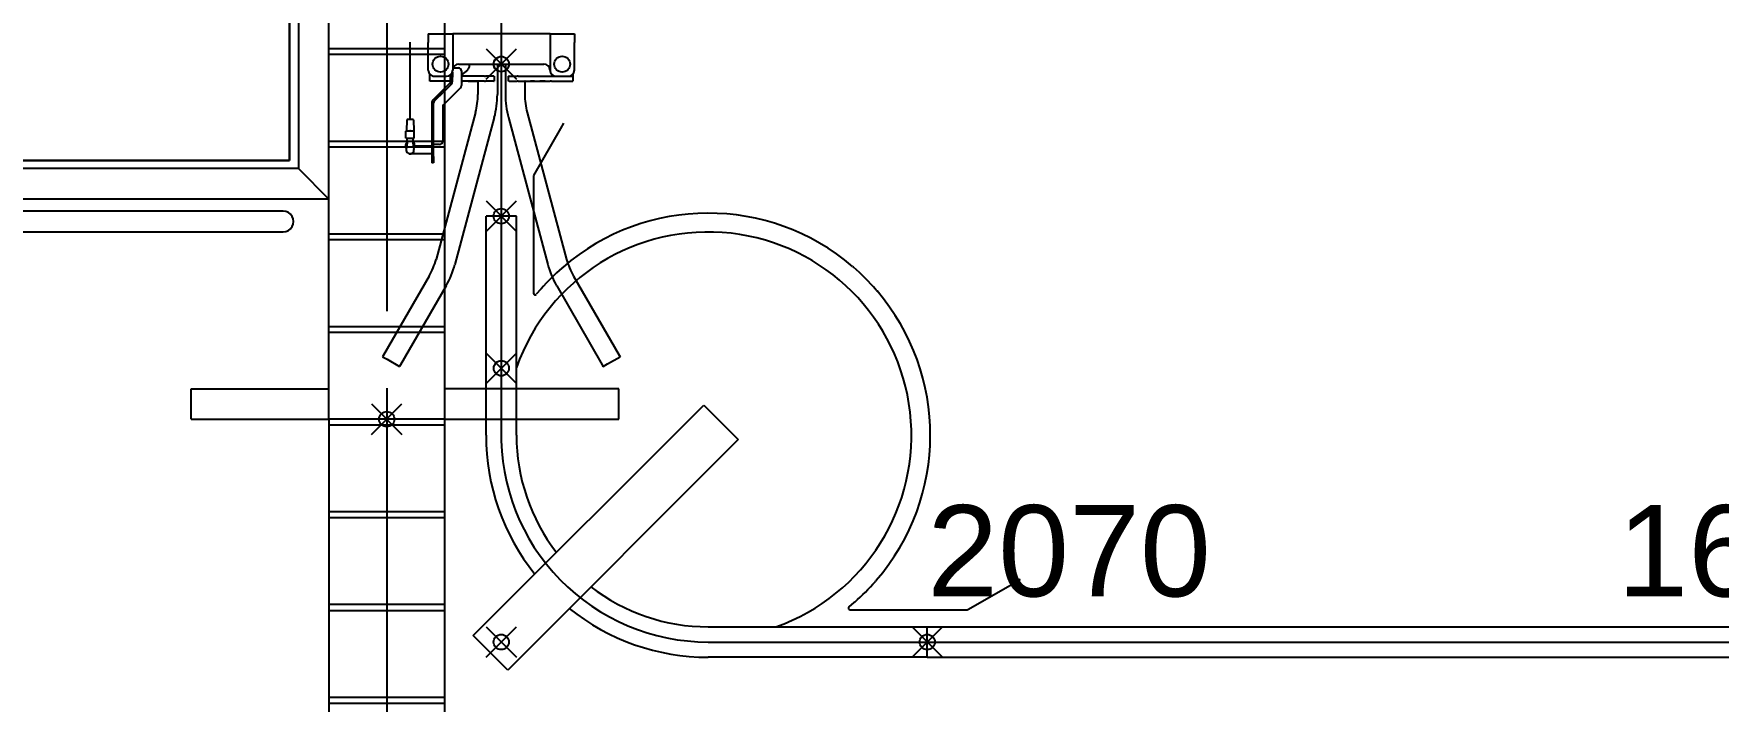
# Model space of a CAD drawing. Extents: x -3873 to 164127, y 7129 to 96529.
# Drawn here: x 59511 to 62279, y 54043 to 55141 of the extents above; entities that cross this region are included whole.
import ezdxf
from ezdxf.enums import TextEntityAlignment as Align

# ---------------------------------------------------------------- set-up
doc = ezdxf.new("R2010")
doc.units = 0
doc.header["$PDMODE"] = 35
doc.header["$PDSIZE"] = 25
doc.linetypes.add('CENTER', pattern=[50.8, 31.75, -6.35, 6.35, -6.35])
doc.linetypes.add('HIDDEN', pattern=[9.525, 6.35, -3.175])
doc.layers.get('0').update_dxf_attribs({"linetype": 'CONTINUOUS'})
doc.layers.add('LAYOUT', color=90, linetype='CONTINUOUS')
doc.layers.add('POSNR', color=4, linetype='CONTINUOUS')
doc.styles.add('015_100', font='arial.ttf', dxfattribs={"height": 150})

# ---------------------------------------------------------------- blocks, each defined once
blk = doc.blocks.new('evisceration_pan_con_vet_l1830')
at = {"ltscale": 20}
for p, q in [((-1828.7999, 321.39995), (-1778.7999, 321.39995)), ((-1828.7999, 321.39995), (-1828.7999, 94.99995)), ((-1778.7999, 321.39995), (-1778.7999, 94.99995)), ((-1828.7999, -94.99995), (-1828.7999, 94.99995)), ((-1828.7999, 94.99995), (0, 94.99995)), ((-1685.7999, 94.99995), (-1685.7999, -94.99995)), ((-1676.3999, 94.99995), (-1676.3999, -94.99995)), ((-1533.3999, 94.99995), (-1533.3999, -94.99995)), ((-1523.9999, 94.99995), (-1523.9999, -94.99995)), ((-1380.9999, 94.99995), (-1380.9999, -94.99995)), ((-1371.5999, 94.99995), (-1371.5999, -94.99995)), ((-1228.5999, 94.99995), (-1228.5999, -94.99995)), ((-1219.1999, 94.99995), (-1219.1999, -94.99995)), ((-1076.1999, 94.99995), (-1076.1999, -94.99995)), ((-1066.7999, 94.99995), (-1066.7999, -94.99995)), ((-923.7999, 94.99995), (-923.7999, -94.99995)), ((-914.3999, 94.99995), (-914.3999, -94.99995)), ((-771.4, 94.99995), (-771.4, -94.99995)), ((-762, 94.99995), (-762, -94.99995)), ((-619, 94.99995), (-619, -94.99995)), ((-609.6, 94.99995), (-609.6, -94.99995)), ((-466.6, 94.99995), (-466.6, -94.99995)), ((-457.2, 94.99995), (-457.2, -94.99995)), ((-314.2, 94.99995), (-314.2, -94.99995)), ((-304.8, 94.99995), (-304.8, -0.00005)), ((-161.8, 94.99995), (-161.8, -94.99995)), ((-152.4, 94.99995), (-152.4, -94.99995)), ((-9.4, 94.99995), (-9.4, -94.99995)), ((0, 94.99995), (0, -94.99995)), ((-304.8, -0.00005), (-304.8, -94.99995)), ((-1828.7999, -94.99995), (-1828.7999, -381.59995)), ((0, -94.99995), (-1828.7999, -94.99995)), ((-1778.7999, -381.59995), (-1778.7999, -94.99995)), ((-1828.7999, -381.59995), (-1778.7999, -381.59995))]:
    blk.add_line(p, q, dxfattribs=at)
at = {"color": 4, "linetype": 'CENTER', "ltscale": 20}
blk.add_line((0, -0.00005), (-1828.7999, -0.00005), dxfattribs=at)
at = {"color": 5, "linetype": 'Continuous', "ltscale": 20}
for p in [(0, 0), (-1828.7999, -0.00005)]:
    blk.add_point(p, dxfattribs=at)
blk = doc.blocks.new('general_shackleguide2')
at = {"color": 4, "ltscale": 20}
for p, q in [((-368.29873, 604.256399), (-370.27993, 615.493199)), ((-362.30313, 624.999599), (-356.75213, 624.999599)), ((-348.77513, 618.306199), (-332.32273, 524.999899)), ((348.77517, 618.306199), (332.32277, 524.999899)), ((362.30317, 624.999599), (356.75217, 624.999599)), ((368.29877, 604.256399), (370.27997, 615.493199)), ((-385.40713, 576.509899), (-389.63593, 600.493199)), ((-368.29873, 604.256399), (-354.32353, 524.999899)), ((-311.67513, 526.916299), (-326.02633, 608.306199)), ((311.67517, 526.916299), (326.02637, 608.306199)), ((368.29877, 604.256399), (354.32357, 524.999899)), ((385.40717, 576.509899), (389.63597, 600.493199)), ((-299.99953, 0.000199), (-401.47473, 575.493299)), ((-386.02833, 580.033199), (-376.32453, 524.999899)), ((-296.68333, 524.272899), (-275.50803, 560.949699)), ((-268.49323, 564.999699), (-261.79583, 564.999699)), ((268.49327, 564.999699), (261.79587, 564.999699)), ((296.68337, 524.272899), (275.50807, 560.949699)), ((299.99957, 0.000199), (401.47477, 575.493299)), ((386.02837, 580.033199), (376.32457, 524.999899)), ((-254.78103, 552.849899), (-301.86733, 471.293899)), ((254.78107, 552.849899), (301.86737, 471.293899)), ((-276.07183, 324.999599), (-301.86733, 471.293899)), ((276.07187, 324.999599), (301.86737, 471.293899)), ((-276.07183, 324.999599), (-174.99953, 124.999999)), ((276.07187, 324.999599), (174.99957, 124.999999)), ((-82.91533, 124.999999), (-174.99953, 124.999999)), ((174.99957, 124.999999), (82.91537, 124.999999)), ((-174.99953, -124.999701), (-82.91533, -124.999701)), ((82.91537, -124.999701), (174.99957, -124.999701))]:
    blk.add_line(p, q, dxfattribs=at)
for centre, radius, start, end in [((-378.96762, 602.374638), 10.833356, 10.002856, 190.001707), ((-362.303425, 616.9), 8.099941, 89.997911, 190.002286), ((-356.752426, 616.9), 8.100074, 9.997118, 89.997903), ((-335.851775, 604.519865), 10.333373, 10.008475, 190.002024), ((335.851775, 604.519865), 10.333373, 349.998014, 169.991487), ((356.752427, 616.9), 8.100074, 90.00182, 170.002834), ((362.303426, 616.9), 8.099941, 349.997762, 90.001812), ((378.96762, 602.374638), 10.833356, 349.998329, 169.997108), ((-393.49808, 576.9), 8.099991, 22.755692, 190.001411), ((393.498081, 576.9), 8.099991, 349.998637, 157.244201), ((-268.493442, 556.9), 8.0999, 89.9985, 150.001074), ((-261.796176, 556.9), 8.100061, 330.000584, 89.997553), ((261.796177, 556.9), 8.100061, 90.002171, 209.999555), ((268.493443, 556.9), 8.0999, 29.998788, 90.001224), ((-303.698518, 528.323016), 8.099951, 190.001568, 330.000638), ((303.698519, 528.323016), 8.099951, 209.999501, 349.99848), ((0, 0), 149.999989, 56.44277, 123.557218), ((-175, 0), 124.9999, 89.999785, 179.999909), ((82.91562, 0), 207.665581, 142.991756, 217.008179), ((-82.91562, 0), 207.665581, 322.991828, 37.008238), ((175, 0), 125, 0.000091, 90.000197), ((-175, 0), 125, 179.999909, 270.000215), ((175, 0), 124.9999, 269.999803, 0.000091), ((0, 0), 149.999989, 236.442719, 303.557293)]:
    blk.add_arc(centre, radius, start, end, dxfattribs=at)
at = {"color": 5, "ltscale": 20}
for p in [(-499.99999, 499.9998), (500.00001, 500.0002), (0, 0)]:
    blk.add_point(p, dxfattribs=at)
blk = doc.blocks.new('*U144')
at = {"ltscale": 20}
for p, q in [((848.5, 93.6), (978.4, 168.6)), ((978.4, 168.6), (981, 170.1)), ((992.8, 149.6), (981, 170.1)), ((864.5, 65.9), (994.4, 140.9)), ((997, 142.4), (992.8, 149.6)), ((994.4, 140.9), (997, 142.4)), ((450, 95), (464.6, 95)), ((450, 55), (450, 95)), ((510, 95), (464.6, 95)), ((516.6, 92.5), (520, 92.5)), ((520, 85), (520, 92.5)), ((520, 92.5), (528, 92.5)), ((520, 85), (520, 92.5)), ((520, 65), (520, 85)), ((528, 57.5), (528, 92.5)), ((520, 2.6), (520, 65)), ((528, 57.5), (528, 55)), ((579.5, 17.5), (821, 82.2)), ((450, 55), (464.6, 55)), ((450, 55), (450, 40)), ((450, 40), (450, -22.4)), ((464.6, 55), (510, 55)), ((500, -22.4), (500, 45)), ((528, 38.4), (528, 55)), ((528, 46.8), (528, 49.7)), ((528, 46.8), (528, 38.2)), ((528, 44.1), (528, 45.6)), ((528, 45.6), (528, 45.6)), ((528, 45.6), (528, 45.6)), ((528, 45.6), (528, 45.6)), ((528, 45.6), (528, 45.6)), ((528, 45.6), (528, 45.6)), ((528, 45.6), (528, 45.6)), ((528, 45.6), (528, 45.6)), ((528, 45.6), (528, 45.6)), ((528, 45.6), (528, 45.6)), ((528, 40.6), (528, 44.1)), ((528, 13.9), (528, 38.4)), ((528, 29.7), (528, 38.2)), ((528, 29.7), (528, 24.7)), ((587.8, -13.4), (829.3, 51.3)), ((520, 2.6), (520, 0.9)), ((520, -12.4), (520, 0.9)), ((528, 26.8), (528, 22.8)), ((528, 2.6), (528, 24.7)), ((528, 14.1), (528, 22.8)), ((528, 13.9), (528, 13.6)), ((528, 13.6), (550, 13.6)), ((528, 2.6), (528, 0.9)), ((528, -12.4), (528, 0.9)), ((450, -22.4), (450, -22.5)), ((450, -22.5), (450, -27.5)), ((450, -27.5), (450, -27.6)), ((450, -27.6), (450, -90)), ((500, -18.4), (550, -18.4)), ((500, -22.4), (500, -22.7)), ((500, -22.5), (500, -27.5)), ((500, -22.7), (500, -23.7)), ((500, -23.7), (500, -26.3)), ((500, -26.3), (500, -27.3)), ((500, -27.3), (500, -27.6)), ((500, -95), (500, -27.6)), ((520, -12.4), (520, -13.4)), ((528, -13.4), (520, -13.4)), ((528, -12.4), (528, -13.4)), ((500, -31.6), (550, -31.6)), ((520, -37.6), (520, -36.6)), ((520, -36.6), (528, -36.6)), ((520, -37.6), (520, -50.9)), ((520, -52.6), (520, -50.9)), ((520, -52.6), (520, -90.5)), ((528, -37.6), (528, -36.6)), ((528, -37.6), (528, -50.9)), ((528, -52.6), (528, -50.9)), ((528, -52.6), (528, -74.7)), ((587.8, -36.6), (829.3, -101.3)), ((500, -77.2), (501.1, -77.2)), ((502.3, -77.3), (501.1, -77.2)), ((503.4, -77.4), (502.3, -77.3)), ((504.6, -77.6), (503.4, -77.4)), ((505.6, -78), (504.6, -77.6)), ((506.6, -78.4), (505.6, -78)), ((507.6, -78.9), (506.6, -78.4)), ((508.4, -79.4), (507.6, -78.9)), ((509.2, -80.1), (508.4, -79.4)), ((509.8, -80.8), (509.2, -80.1)), ((509.8, -80.8), (517.7, -90.5)), ((528, -63.9), (528, -63.6)), ((528, -63.6), (550, -63.6)), ((528, -63.9), (528, -88.4)), ((528, -72.8), (528, -64.1)), ((528, -76.8), (528, -72.8)), ((528, -79.7), (528, -74.7)), ((528, -79.7), (528, -88.2)), ((579.5, -67.5), (821, -132.2)), ((450, -90), (450, -105)), ((450, -105), (464.6, -105)), ((450, -145), (450, -105)), ((464.6, -105), (510, -105)), ((506.2, -104.3), (506.2, -95.5)), ((511.2, -90.5), (535.4, -90.5)), ((528.3, -105.5), (513.1, -105.5)), ((513.1, -105.5), (521.2, -105.5)), ((528.3, -108.5), (517.6, -108.5)), ((528, -90.5), (528, -88.2)), ((528, -88.4), (528, -90.5)), ((528, -108.5), (528, -142.5)), ((558.8, -137.3), (531.2, -109.7)), ((533.3, -107.6), (560.9, -135.2)), ((538.9, -91.9), (566.9, -119.9)), ((520, -135), (520, -115)), ((552, -126.3), (541.4, -115.7)), ((652.1, -136.4), (563.8, -136.4)), ((570.4, -121.4), (627.1, -121.4)), ((632.1, -136.4), (630.5, -136.4)), ((632.1, -126.4), (632.1, -136.4)), ((644.1, -136.4), (638.1, -136.4)), ((652.1, -136.4), (662.1, -136.4)), ((662.1, -136.4), (662.1, -139.4)), ((864.5, -115.9), (994.4, -190.9)), ((450, -145), (464.6, -145)), ((510, -145), (464.6, -145)), ((520, -142.5), (516.6, -142.5)), ((528, -142.5), (520, -142.5)), ((563.8, -139.4), (652.1, -139.4)), ((635.1, -139.4), (635.1, -169.4)), ((647.1, -172.7), (647.1, -139.4)), ((652.1, -139.4), (662.1, -139.4)), ((848.5, -143.6), (978.4, -218.6)), ((590.8, -170.6), (590.8, -171.1)), ((590.8, -171.1), (590.8, -179.2)), ((591.7, -169.6), (609.8, -168.9)), ((591.7, -180.2), (609.8, -180.9)), ((609.8, -168.9), (610.3, -168)), ((609.8, -174.9), (609.8, -168.9)), ((609.8, -174.4), (609.8, -174.7)), ((609.8, -174.7), (609.8, -174.9)), ((609.8, -174.9), (609.8, -175.1)), ((609.8, -180.1), (609.8, -174.9)), ((609.8, -175.1), (609.8, -175.4)), ((609.8, -180.9), (609.8, -180.1)), ((609.8, -180.9), (610.3, -181.8)), ((610.2, -181.6), (610.3, -181.8)), ((621.5, -168), (610.3, -168)), ((621.5, -181.8), (610.3, -181.8)), ((622, -168.9), (621.5, -168)), ((622, -180.9), (621.5, -181.8)), ((622, -169.7), (622, -168.9)), ((622, -180.1), (622, -169.7)), ((625.5, -169.9), (622, -169.9)), ((625.5, -179.9), (622, -179.9)), ((622, -180.9), (622, -180.1)), ((625.4, -169.9), (625.4, -169.9)), ((625.4, -169.9), (625.4, -169.9)), ((626.5, -179), (629.3, -179.5)), ((626.6, -170.7), (629.3, -170.3)), ((629.3, -170.3), (640.1, -168.6)), ((629.3, -179.5), (640.1, -181.2)), ((647.4, -173.8), (647.4, -175.9)), ((647.5, -174.8), (647.5, -174.9)), ((985.1, -212.9), (997, -192.4)), ((994.4, -190.9), (997, -192.4)), ((978.4, -218.6), (981, -220.1)), ((981, -220.1), (985.1, -212.9))]:
    blk.add_line(p, q, dxfattribs=at)
at = {"color": 4, "linetype": 'HIDDEN', "ltscale": 20}
blk.add_line((590.8, -175.1), (-275.7, -175.1), dxfattribs=at)
at = {"ltscale": 20}
for centre in [(500, 75), (500, -125)]:
    blk.add_circle(centre, 13, dxfattribs=at)
for centre, radius, start, end in [((510, 85), 10, 0, 90), ((518.8, 84.6), 1.2, 358.6751, 0), ((791.5, 192.4), 114, 285.0004, 299.9995), ((510, 65), 10, 270, 0), ((791.5, 192.3), 146, 284.9998, 300.0001), ((510, 45), 10, 90.1846, 180), ((550, 127.6), 114, 270, 285), ((550, 127.6), 146, 270, 285), ((550, -177.6), 146, 75, 90), ((550, -177.6), 114, 75, 90), ((510, -95), 10, 180, 270), ((511.2, -95.5), 5, 90, 180), ((510, -115), 10, 0, 90), ((528.3, -112.5), 7, 45, 90), ((528.3, -112.5), 4, 45, 90), ((535.4, -95.5), 5, 45, 90), ((791.5, -242.3), 146, 59.9999, 75.0002), ((510, -135), 10, 270, 0), ((518.8, -115.4), 1.2, 358.6751, 0), ((563.8, -132.4), 7, 225, 270), ((563.8, -132.4), 4, 225, 270), ((570.4, -116.4), 5, 225, 270), ((627.1, -126.4), 5, 0, 90), ((791.5, -242.4), 114, 60.0005, 74.9996), ((591.8, -170.6), 1, 92.2605, 180), ((591.8, -179.2), 1, 180, 267.7395), ((626.5, -169.7), 1, 189.7452, 279.0344), ((626.5, -180), 1, 80.9656, 170.2548), ((627.7, -170), 0.5, 297.2797, 322.8185), ((634.1, -174.9), 7.5, 215.9389, 305.9924), ((634.1, -174.9), 7.5, 82.3382, 142.8177), ((634.1, -174.9), 7.5, 82.3407, 142.9067), ((641.1, -174.9), 6.4, 260.9656, 99.0344)]:
    blk.add_arc(centre, radius, start, end, dxfattribs=at)
at = {"color": 5, "ltscale": 20}
for p in [(500, -25), (1000, -25)]:
    blk.add_point(p, dxfattribs=at)
at = {"layer": 'POSNR', "color": 4, "linetype": 'Continuous', "style": '015_100', "flags": 8}
blk.add_attdef('X01.XX', text='', height=100, dxfattribs=at).set_placement((24.5, 182.9), align=Align.MIDDLE)
blk = doc.blocks.new('evisceration_pan_con_vet_sep_l1220')
at = {"ltscale": 20}
for p, q in [((-1219.1999, 321.3313), (-1219.1999, 104.5304)), ((-1219.1999, 321.3313), (-1169.2, 321.3313)), ((-1169.2, 104.5304), (-1169.2, 321.3313)), ((-1233.1999, 134.4999), (-1238.1998, 134.4999)), ((-1238.1998, 134.4999), (-1238.1998, 95)), ((-1233.1999, 134.4999), (-1233.1998, 104.5304)), ((-1233.1998, 104.5304), (-634.1999, 104.5304)), ((-1219.1999, -94.9999), (-1219.1999, 95)), ((0, 95), (-1219.1999, 95)), ((-1076.2, 95), (-1076.2, -94.9999)), ((-1066.8, -95), (-1066.8, 95)), ((-923.8, 95), (-923.8, -95)), ((-914.4, -95), (-914.4, 95)), ((-771.4, 95), (-771.4, -95)), ((-761.9999, -95), (-761.9999, 95)), ((-634.1999, 95), (-634.1999, 104.5304)), ((-619, 95), (-619, -95)), ((-609.6, -95), (-609.6, 95)), ((-466.6, 95), (-466.6, -95)), ((-457.2, -95), (-457.2, 95)), ((-314.2, 95), (-314.2, -95)), ((-304.7999, -95), (-304.7999, 95)), ((-161.8, 95), (-161.8, -95)), ((-152.3999, -95), (-152.3999, 95)), ((-9.4, 95), (-9.4, -95)), ((0, -95), (0, 95)), ((0, -95), (-1219.1999, -95)), ((-1219.1999, -105), (-1219.1999, -128)), ((-1219.1999, -105), (-793.1999, -105)), ((-949.7999, -105), (-949.7999, -95)), ((-929.7999, -95), (-929.7999, -105)), ((-793.1999, -170), (-793.1999, -105)), ((-634.1999, -170), (-634.1999, -95)), ((-793.1999, -128), (-1219.1999, -128)), ((-1219.1999, -132.0001), (-793.1999, -132.0001)), ((-1219.1999, -132.0001), (-1219.1999, -170)), ((-1263.1998, -210), (-1263.1998, -170)), ((-613.2, -170), (-1263.1998, -170)), ((-1238.1998, -170), (-1238.1998, -170)), ((-1238.1998, -170), (-1238.1998, -170)), ((-613.2, -170), (-613.2, -210)), ((-1295.6998, -332), (-1295.6998, -210)), ((-613.2, -210), (-1295.6998, -210)), ((-841.7, -210), (-841.7, -332)), ((-841.7, -332), (-1295.6998, -332)), ((-1219.1999, -381.608), (-1219.1999, -332)), ((-1169.2, -381.608), (-1169.1999, -332)), ((-1219.1999, -381.608), (-1169.2, -381.608))]:
    blk.add_line(p, q, dxfattribs=at)
at = {"color": 4, "linetype": 'CENTER', "ltscale": 20}
blk.add_line((0, 0), (-1219.1999, 0), dxfattribs=at)
at = {"color": 5, "linetype": 'Continuous', "ltscale": 20}
for p in [(-1219.1999, 0), (0, 0)]:
    blk.add_point(p, dxfattribs=at)
blk = doc.blocks.new('general_wheeld_90_680b')
at = {"ltscale": 10}
for p, q in [((53.4, 766.9), (98, 844.2)), ((98, 844.2), (103, 852.9)), ((53, 765.5), (53, 573.3)), ((25, 700), (-25, 700)), ((-25, 340), (-25, 700)), ((25, 340), (25, 700)), ((99.7, 614.7), (100.5, 615.4)), ((100.5, 615.4), (101.5, 616.3)), ((577.2, 617.5), (577.9, 616.8)), ((578.6, 616.2), (577.9, 616.8)), ((65, 580), (57.6, 571.6)), ((65.7, 580.8), (65, 580)), ((616.2, 578.6), (616.8, 577.9)), ((616.8, 577.9), (617.5, 577.2)), ((-46, 10.6), (332.9, 389.5)), ((332.9, 389.5), (389.5, 332.9)), ((389.5, 332.9), (10.6, -46)), ((614.7, 99.7), (615.4, 100.5)), ((616.3, 101.5), (615.4, 100.5)), ((766.9, 53.4), (844.2, 98)), ((852.9, 103), (844.2, 98)), ((571.6, 57.6), (580, 65)), ((580.8, 65.7), (580, 65)), ((573.3, 53), (765.5, 53)), ((10.6, -46), (-46, 10.6)), ((340, 25), (700, 25)), ((700, -25), (700, 25)), ((700, -25), (340, -25))]:
    blk.add_line(p, q, dxfattribs=at)
blk.add_lwpolyline([(0, 700), (0.1, 348, 0.421122), (340, 0), (700, 0)], format="xyb", dxfattribs=at)
for centre, radius, start, end in [((55.6, 765.5), 2.65, 149.9989, 179.9988), ((340, 340), 365, 49.4783, 130.7949), ((340, 340), 334, 289.4394, 160.5606), ((340, 340), 365, 131.175, 138.7305), ((340, 340), 365, 40.8287, 49.1712), ((55.6, 573.3), 2.65, 180.0021, 318.8858), ((340, 340), 365, 319.2051, 40.5217), ((340, 340), 365, 180, 218.7084), ((340, 340), 315, 180, 217.7047), ((340, 340), 315, 232.2954, 270), ((340, 340), 365, 311.2695, 318.825), ((573.3, 55.6), 2.65, 131.114, 270.0004), ((340, 340), 365, 231.2916, 270), ((765.5, 55.6), 2.65, 269.9998, 300.002)]:
    blk.add_arc(centre, radius, start, end, dxfattribs=at)
at = {"color": 5, "ltscale": 10}
for p in [(0, 700), (0, 0), (700, 0)]:
    blk.add_point(p, dxfattribs=at)
blk = doc.blocks.new('general_platform2')
at = {"ltscale": 20}
for p, q in [((-1250, 950), (-1300, 1000)), ((-1300, 1000), (-1300, 0)), ((-675, 1000), (-1300, 1000)), ((0, 1000), (-679, 1000)), ((-50, 950), (0, 1000)), ((0, 1000), (0, 0)), ((-1250, 950), (-1250, 50)), ((-1250, 950), (-675, 950)), ((-679, 950), (-50, 950)), ((-675, 950), (-675, 50)), ((-675, 950), (-675, 50)), ((-625, 950), (-625, 50)), ((-625, 950), (-625, 50)), ((-50, 950), (-50, 50)), ((-50, 950), (-50, 50)), ((0, 950), (0, 50)), ((-1353.7, 75), (-1353.7, 925)), ((-1320, 925), (-1320, 75)), ((-1236.5, 935), (-1236.5, 65)), ((-688.5, 935), (-1236.5, 935)), ((-688.5, 65), (-688.5, 935)), ((-611.5, 65), (-611.5, 935)), ((-611.5, 935), (-63.5, 935)), ((-611.5, 935), (-611.5, 65)), ((-63.5, 935), (-611.5, 935)), ((-63.5, 935), (-63.5, 65)), ((-63.5, 65), (-63.5, 935)), ((20, 925), (20, 75)), ((53.7, 75), (53.7, 925)), ((-1236.5, 65), (-688.5, 65)), ((-63.5, 65), (-611.5, 65)), ((-611.5, 65), (-63.5, 65)), ((-1250, 50), (-1300, 0)), ((-1250, 50), (-675, 50)), ((-679, 50), (-50, 50)), ((-50, 50), (0, 0)), ((-675, 0), (-1300, 0)), ((0, 0), (-679, 0)), ((-600, -667.4), (-600, 0)), ((-550, 0), (-550, -667.4)), ((-50, 0), (-50, -667.4)), ((0, 0), (0, -667.4)), ((-1233, -20), (-679, -20)), ((-679, -53.7), (-1233, -53.7)), ((-50, -190.7), (-550, -190.7)), ((-50, -365.8), (-550, -365.8)), ((-50, -540.8), (-550, -540.8)), ((-550, -667.4), (-600, -667.4)), ((0, -667.4), (-50, -667.4))]:
    blk.add_line(p, q, dxfattribs=at)
for centre, start, end in [((-1336.9, 925), 359.9997, 180.0003), ((36.9, 925), 359.9997, 180.0003), ((-1336.9, 75), 180, 360), ((36.9, 75), 180, 0), ((-1233, -36.8), 89.9999, 270.0001), ((-679, -36.8), 269.9994, 90.0006), ((-679, -36.8), 89.9999, 90.0006), ((-679, -36.8), 269.9994, 270.0001)]:
    blk.add_arc(centre, 16.9, start, end, dxfattribs=at)
at = {"layer": 'POSNR', "color": 4, "linetype": 'Continuous'}
blk.add_lwpolyline([(-1138.7, -249), (-638.7, -249), (-638.7, -99), (-1138.7, -99)], close=True, dxfattribs=at)
at = {"layer": 'POSNR', "color": 4, "linetype": 'Continuous', "style": '015_100', "flags": 8}
blk.add_attdef('X01.XX', text='', height=100, dxfattribs=at).set_placement((-886.9, -174), align=Align.MIDDLE)
blk = doc.blocks.new('updown_850_850_500_1600')
at = {"linetype": 'Continuous', "ltscale": 20}
for p, q in [((0, -25), (0, 25)), ((0, 25), (1600, 25)), ((1600, 25), (1600, -25)), ((0, -25), (1600, -25))]:
    blk.add_line(p, q, dxfattribs=at)
at = {"color": 5, "linetype": 'Continuous', "ltscale": 20}
for p in [(0, 0), (1600, 0)]:
    blk.add_point(p, dxfattribs=at)
at = {"color": 4, "linetype": 'Continuous', "ltscale": 20, "style": '015_100'}
blk.add_attdef('000', text='', height=150, dxfattribs=at).set_placement((0, 225), align=Align.TOP_LEFT)
blk.add_attdef('000', text='', height=150, dxfattribs=at).set_placement((1600, 225), align=Align.TOP_RIGHT)
at = {"color": 3, "linetype": 'Continuous', "ltscale": 20, "style": '015_100', "flags": 9}
blk.add_attdef('BLOCK', (-1081.7, 0), '', height=150, dxfattribs=at)

msp = doc.modelspace()

# ---------------------------------------------------------------- linework, layer by layer
at = {"layer": 'LAYOUT', "color": 2, "ltscale": 20}
for p, q in [((60279.5, 56590.9), (60279.5, 54840.9)), ((60979.5, 54140.9), (64698.1, 54140.9))]:
    msp.add_line(p, q, dxfattribs=at)

# ---------------------------------------------------------------- block references
for name, p, rotation in [('*U144', (60304.7, 55590.9), 270), ('evisceration_pan_con_vet_l1830', (60091.4, 56336), 90), ('general_shackleguide2', (59779.5, 55590.9), 270), ('evisceration_pan_con_vet_sep_l1220', (60091.4, 54507.2), 90)]:
    msp.add_blockref(name, p, dxfattribs=dict(at, rotation=rotation))
at = {"layer": 'LAYOUT', "linetype": 'Continuous', "ltscale": 20}
ref = msp.add_blockref('general_platform2', (58996.4, 54869.1), dxfattribs=dict(at, rotation=270))
ref.add_attrib('X01.XX', 'C01.17', dxfattribs={"layer": 'POSNR', "color": 4, "linetype": 'Continuous', "ltscale": 20, "height": 100, "rotation": 270, "style": '015_100'}).set_placement((58822.4, 55756), align=Align.MIDDLE)
at = {"layer": 'LAYOUT', "color": 2, "ltscale": 20}
msp.add_blockref('general_wheeld_90_680b', (60279.5, 54140.9), dxfattribs=at)
at = {"layer": 'LAYOUT', "color": 10, "ltscale": 20}
ref = msp.add_blockref('updown_850_850_500_1600', (60979.5, 54140.9), dxfattribs=at)
ref.add_attrib('000', '2070', dxfattribs={"layer": '0', "color": 4, "linetype": 'Continuous', "ltscale": 20, "height": 150, "style": '015_100'}).set_placement((60979.5, 54365.9), align=Align.TOP_LEFT)
ref.add_attrib('000', '1650', dxfattribs={"layer": '0', "color": 4, "linetype": 'Continuous', "ltscale": 20, "height": 150, "style": '015_100'}).set_placement((62579.5, 54365.9), align=Align.TOP_RIGHT)

doc.saveas('drawing.dxf')
